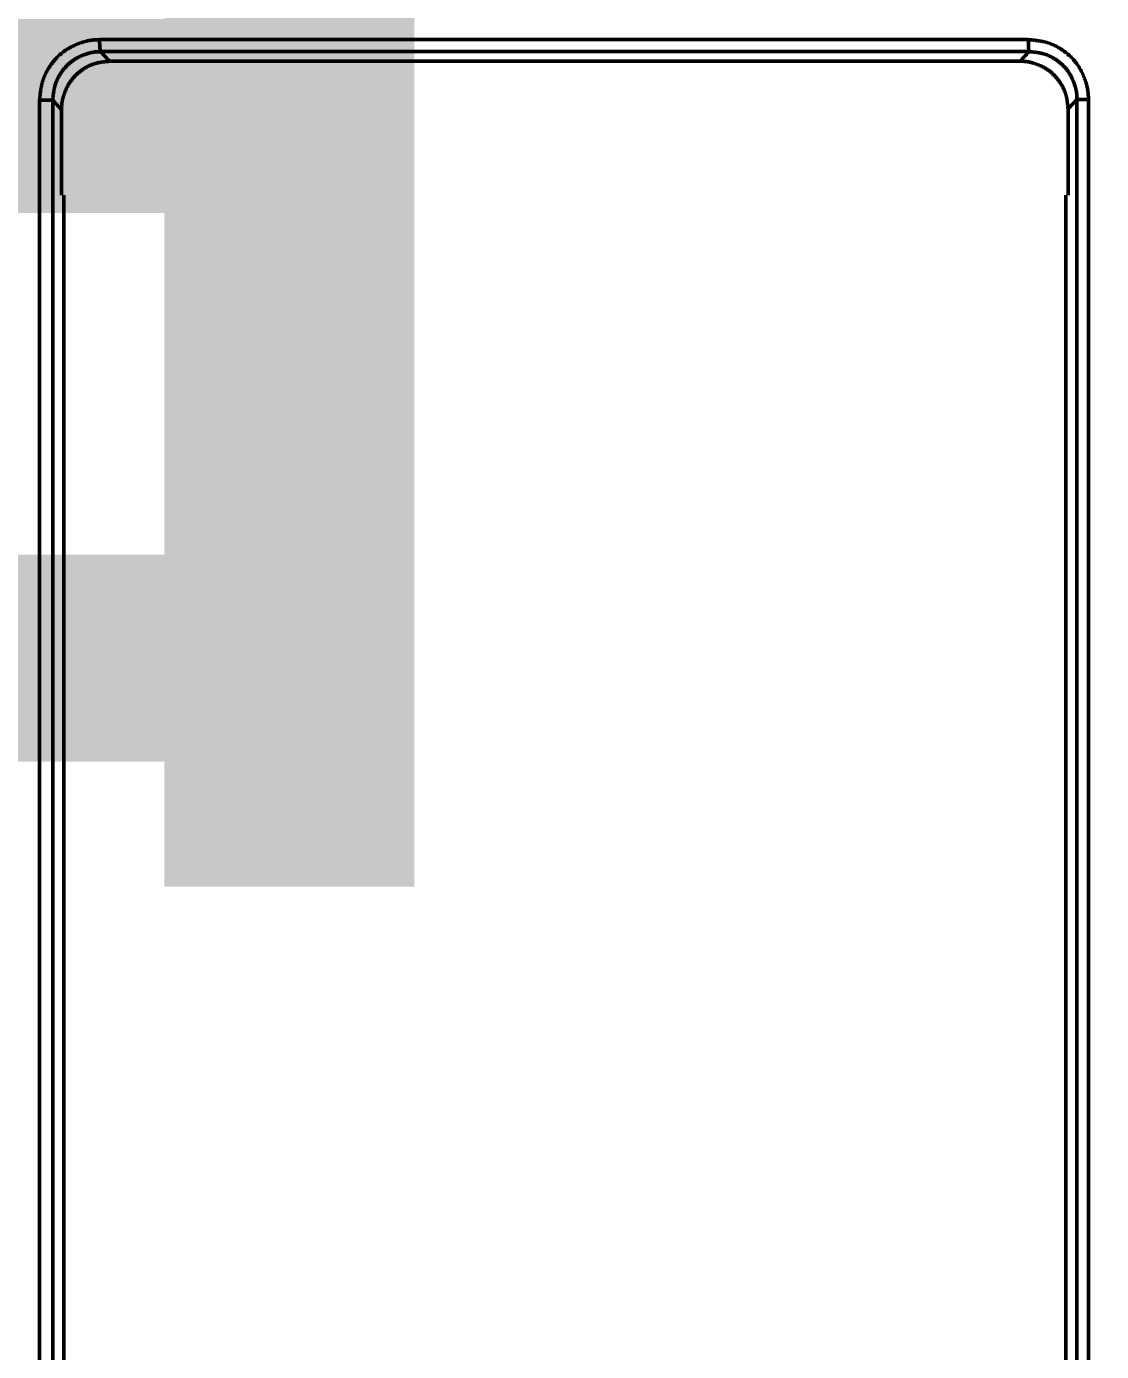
# Model space of a CAD drawing. Header units: millimetres. Extents: x -6033 to 120673, y -4970 to 90533.
# Drawn here: x 87133.4 to 87178, y 68453.7 to 68508.7 of the extents above; entities that cross this region are included whole.
import ezdxf
from ezdxf.enums import TextEntityAlignment as Align

# ---------------------------------------------------------------- set-up
doc = ezdxf.new("R2010")
doc.units = ezdxf.units.MM
doc.linetypes.add('I-PLAN$0$ACAD_ISO02W100', pattern=[15, 12, -3])
doc.linetypes.add('I-PLAN$0$DASH', pattern=[0.35, 0.25, -0.1])
doc.layers.get('DefPoints').update_dxf_attribs({"color": 250})
for name, color, linetype, lineweight in [('_ACM-A-ANNO-DIMS-c', 2, 'Continuous', 18), ('I-AR$0$I-SCOPE', 252, 'Continuous', 35), ('I-PLAN$0$_ACM-A-WALL-HACH', 251, 'Continuous', 9)]:
    doc.layers.add(name, color=color, linetype=linetype, lineweight=lineweight)
for name, color, linetype in [('I-CEILING$0$I-RCP-AIR', 64, 'Continuous'), ('I-CEILING$0$RC-Hatch【天花填充】', 251, 'Continuous'), ('I-FLOOR$0$I-FC-HATCH', 8, 'Continuous'), ('I-PLAN$0$I-PL-FURN', 1, 'I-PLAN$0$DASH'), ('地坪', 7, 'Continuous'), ('天花', 7, 'Continuous')]:
    doc.layers.add(name, color=color, linetype=linetype)
doc.styles.add('_ACM-G-NOTES', font='arial.ttf')
doc.styles.add('I-CEILING$0$黑体', font='simhei.ttf', dxfattribs={"height": 600})
doc.styles.add('I-PLAN$0$Arial', font='ARIALUNI.ttf')
doc.dimstyles.new('_ACM-DIM-A_50', dxfattribs={"dimscale": 50, "dimtxt": 2.5, "dimasz": 1, "dimexe": 1.5, "dimexo": 1, "dimgap": 1, "dimtad": 1, "dimdec": 0, "dimrnd": 5, "dimzin": 1, "dimdsep": 46, "dimtxsty": '_ACM-G-NOTES', "dimblk": 'ARCHTICK', "dimcen": 2.5, "dimclrd": 256, "dimclre": 256, "dimclrt": 256, "dimadec": 3, "dimazin": 0, "dimtfac": 1, "dimtdec": 0, "dimtix": 1, "dimtmove": 0, "dimatfit": 3, "dimldrblk": 'DOTSMALL', "dimfxl": 5, "dimfxlon": 1, "dimlwd": 18, "dimlwe": 18, "dimarcsym": 0})

# ---------------------------------------------------------------- blocks, each defined once
blk = doc.blocks.new('I-AR')
at = {"layer": 'I-AR$0$I-SCOPE'}
h = blk.add_hatch(dxfattribs=at)
h.set_pattern_fill('ANSI31', color=256, scale=200)
h.paths.add_polyline_path([(63300, 72640), (66630, 72640), (66630, 70889.383), (90600, 70890), (90600, 66390), (96650, 66390), (96650, 24876.398), (18340, 24876.398), (18340, 66390), (48090, 66390), (48090, 72640), (51400, 72640), (51400, 72649.887), (52869.5, 72649.887), (52869.5, 72640), (55240, 72640), (55240, 72790), (59460, 72790), (59460, 72640), (61830.5, 72640), (61830.5, 72649.887), (63300, 72649.887)], flags=16)
h.paths.add_polyline_path([(7330, 0), (7330, -1770), (11180, -1770), (11180, 0), (18450, 0), (18450, 2900), (27550, 2900), (27550, 18090), (37037.331, 18090), (37037.331, 17350), (96200, 17350), (96200, 18120), (114640, 18120), (114640, 84500), (0, 84500), (0, 0)])
blk = doc.blocks.new('I-PLAN')
at = {"layer": 'I-PLAN$0$_ACM-A-WALL-HACH'}
h = blk.add_hatch(dxfattribs=at)
h.set_pattern_fill('ANSI31', color=256, scale=10, angle=45)
h.paths.add_polyline_path([(88260, 70790), (88260, 70890), (88030, 70890), (88030, 70790), (88230, 70790)], flags=17)
h.paths.add_polyline_path([(79671.546, 69390), (78155, 69390), (78155, 68990), (77955, 68990), (77955, 69590), (79671.546, 69590)], flags=17)
h.paths.add_polyline_path([(80271.546, 69390), (80271.546, 69590), (80780, 69590), (80780, 68990), (80580, 68990), (80580, 69390)], flags=17)
h.paths.add_polyline_path([(74580, 69590), (73930, 69590), (73930, 69390), (74580, 69390)])
h.paths.add_polyline_path([(68780, 69590), (69430, 69590), (69430, 69390), (68780, 69390)])
h.paths.add_polyline_path([(87280, 66490), (87480, 66490), (87480, 66390), (87280, 66390)])
h.paths.add_polyline_path([(82180, 68990), (82180, 69390), (84230, 69390), (84230, 66490), (84430, 66490), (84430, 69390), (85280, 69390), (85280, 69590), (81980, 69590), (81980, 68990)])
h.paths.add_polyline_path([(87480, 67390), (87480, 69390), (88280, 69390), (88280, 69590), (88080, 69590), (86480, 69590), (86480, 69390), (87280, 69390), (87280, 67390)], flags=17)
h.paths.add_polyline_path([(72130, 68170), (72130, 66490), (72330, 66490), (72330, 67870), (73130, 67870), (73130, 68070), (72330, 68070), (72330, 68170)])
h.paths.add_polyline_path([(71230, 68170), (71230, 66390), (71030, 66390), (71030, 67870), (70230, 67870), (70230, 68070), (71030, 68070), (71030, 68170)])
h.paths.add_polyline_path([(72130, 69070), (72330, 69070), (72330, 69390), (73030, 69390), (73030, 69590), (72130, 69590)])
h.paths.add_polyline_path([(71230, 69070), (71030, 69070), (71030, 69390), (70330, 69390), (70330, 69590), (71230, 69590)])
h.paths.add_polyline_path([(67800, 69490), (67830, 69490), (67830, 69590), (67800, 69590)], flags=17)
h.paths.add_polyline_path([(76755, 69590), (75180, 69590), (75180, 69390), (75330, 69390), (75330, 66390), (75530, 66390), (75530, 69390), (76555, 69390), (76555, 68990), (76755, 68990)])
h.paths.add_polyline_path([(68180, 69590), (68180, 69390), (68030, 69390), (68030, 66520), (67780, 66520), (67780, 66390), (67400, 66390), (67400, 66720), (67830, 66720), (67830, 69590)])
edge = h.paths.add_edge_path()
edge.add_line((89860, 70890), (88860, 70890))
edge.add_line((75530, 66520), (84230, 66520))
edge.add_line((75530, 66720), (84230, 66720))
at = {"layer": 'I-PLAN$0$I-PL-FURN', "linetype": 'I-PLAN$0$ACAD_ISO02W100', "insert": (86615.717, 68582.994), "char_height": 100, "width": 151170.16662, "attachment_point": 1, "style": 'I-PLAN$0$Arial'}
blk.add_mtext('{\\fArial Unicode MS|b0|i0|c134|p34;六门冰箱}', dxfattribs=at)
blk = doc.blocks.new('I-CEILING$0$RPK-22-40FSNQS')
at = {"color": 0, "lineweight": 50}
for p, q in [((-51.974514, -103.0375), (-51.974514, -102.561482)), ((-51.974514, -102.561482), (51.97703, -102.561482)), ((-51.974514, -103.0375), (-51.814802, -103.185444)), ((51.97703, -103.0375), (-51.974514, -103.0375)), ((-51.814802, -103.185444), (-51.57546, -103.407168)), ((-48.000016, -103.407168), (-51.57546, -103.407168)), ((51.516554, -103.49814), (-48.000016, -103.49814)), ((-53.94546, -105.038232), (-53.955712, -105.028728)), ((-53.558328, -105.396776), (-53.94546, -105.038232)), ((-53.955594, -143.565602), (-53.60792, -143.244804)), ((-53.60792, -143.244804), (-53.556928, -143.19777)), ((-51.546164, -145.189216), (-51.787028, -145.411514)), ((-51.546164, -145.189216), (-48.000016, -145.189216)), ((51.49073, -145.09814), (-48.000016, -145.09814)), ((-51.787028, -145.411514), (-51.939616, -145.552362)), ((-51.939616, -146.09945), (-51.939616, -145.552362)), ((-51.939616, -145.552362), (51.944962, -145.552362)), ((51.944962, -146.09945), (-51.939616, -146.09945))]:
    blk.add_line(p, q, dxfattribs=at)
for points in [[(-54.453322, -105.049936), (-54.450638, -105.021776), (-54.44794, -104.99362), (-54.445218, -104.96547), (-54.442454, -104.93733), (-54.439636, -104.909204), (-54.436752, -104.881094), (-54.433788, -104.853006), (-54.430732, -104.82494), (-54.427568, -104.796902), (-54.424284, -104.768894), (-54.420866, -104.74092), (-54.417302, -104.712982), (-54.413578, -104.685086), (-54.409682, -104.657234), (-54.405598, -104.62943), (-54.401314, -104.601676), (-54.396816, -104.573974), (-54.392092, -104.546332), (-54.387128, -104.51875), (-54.38191, -104.491234), (-54.376426, -104.463784), (-54.370662, -104.436406), (-54.364604, -104.409102), (-54.35824, -104.381876), (-54.351554, -104.35473), (-54.344536, -104.32767), (-54.337172, -104.300698), (-54.329446, -104.273816), (-54.321348, -104.24703), (-54.312864, -104.220342), (-54.303982, -104.193756), (-54.294708, -104.167274), (-54.285046, -104.140902), (-54.275008, -104.114642), (-54.264598, -104.0885), (-54.253822, -104.062478), (-54.242692, -104.036582), (-54.23121, -104.010812), (-54.219386, -103.985176), (-54.207226, -103.959676), (-54.194736, -103.934314), (-54.181926, -103.909098), (-54.168802, -103.884028), (-54.155372, -103.859108), (-54.141642, -103.834346), (-54.127618, -103.809742), (-54.11331, -103.7853), (-54.098722, -103.761024), (-54.083864, -103.73692), (-54.068742, -103.71299), (-54.053362, -103.689238), (-54.037732, -103.665668), (-54.021862, -103.642284), (-54.005754, -103.619088), (-53.98942, -103.596088), (-53.972864, -103.573284), (-53.956094, -103.550682), (-53.939116, -103.528284), (-53.92194, -103.506094), (-53.904572, -103.484118), (-53.887016, -103.462358), (-53.86927, -103.440816), (-53.851332, -103.419492), (-53.833198, -103.39839), (-53.814862, -103.377508), (-53.796322, -103.356852), (-53.777572, -103.336418), (-53.75861, -103.316212), (-53.739432, -103.296232), (-53.720032, -103.276482), (-53.700408, -103.256962), (-53.680558, -103.237672), (-53.660474, -103.218616), (-53.640154, -103.199796), (-53.619594, -103.18121), (-53.59879, -103.162862), (-53.577738, -103.144752), (-53.556436, -103.12688), (-53.534876, -103.109252), (-53.513058, -103.091866), (-53.490976, -103.074724), (-53.468626, -103.057826), (-53.446006, -103.041176), (-53.42311, -103.024774), (-53.399934, -103.008622), (-53.376476, -102.99272), (-53.352732, -102.97707), (-53.328696, -102.961674), (-53.304366, -102.946534), (-53.279736, -102.93165), (-53.25481, -102.917024), (-53.229604, -102.90266), (-53.204146, -102.888558), (-53.178462, -102.874726), (-53.152574, -102.861164), (-53.126508, -102.847878), (-53.100288, -102.83487), (-53.07394, -102.822142), (-53.047488, -102.809698), (-53.02096, -102.797544), (-52.994376, -102.78568), (-52.967764, -102.774112), (-52.941148, -102.762842), (-52.914554, -102.751872), (-52.888006, -102.741208), (-52.861528, -102.730852), (-52.835148, -102.720808), (-52.808886, -102.711078), (-52.782772, -102.701668), (-52.756826, -102.692578), (-52.731078, -102.683814), (-52.705548, -102.675378), (-52.680264, -102.667274), (-52.655252, -102.659504), (-52.630532, -102.652074), (-52.606134, -102.644986), (-52.58208, -102.638242), (-52.558396, -102.631848), (-52.535106, -102.625804), (-52.512236, -102.620118), (-52.49026, -102.614892), (-52.468694, -102.609998), (-52.447526, -102.605426), (-52.426744, -102.601164), (-52.40633, -102.5972), (-52.38627, -102.593524), (-52.366554, -102.590122), (-52.347164, -102.586984), (-52.328086, -102.584098), (-52.309306, -102.581454), (-52.29081, -102.579038), (-52.272586, -102.57684), (-52.254616, -102.57485), (-52.23689, -102.573054), (-52.21939, -102.571442), (-52.202102, -102.57), (-52.185014, -102.568722), (-52.168112, -102.56759), (-52.15138, -102.566598), (-52.134804, -102.56573), (-52.11837, -102.564978), (-52.102064, -102.56433), (-52.08587, -102.563774), (-52.069778, -102.563296), (-52.05377, -102.562888), (-52.037834, -102.562538), (-52.021954, -102.562234), (-52.006116, -102.561964), (-51.990308, -102.561716), (-51.974514, -102.561482)], [(-51.974514, -103.0375), (-51.98717, -103.037658), (-51.999838, -103.037826), (-52.012528, -103.038012), (-52.025252, -103.038226), (-52.038024, -103.038476), (-52.05085, -103.038772), (-52.063746, -103.039124), (-52.076724, -103.03954), (-52.08979, -103.040028), (-52.10296, -103.0406), (-52.116246, -103.041264), (-52.129656, -103.04203), (-52.143202, -103.042906), (-52.156898, -103.043902), (-52.170754, -103.045026), (-52.18478, -103.046288), (-52.19899, -103.047696), (-52.213394, -103.049262), (-52.228004, -103.050992), (-52.24283, -103.052898), (-52.257884, -103.054988), (-52.27318, -103.05727), (-52.288726, -103.059756), (-52.304534, -103.062452), (-52.320618, -103.06537), (-52.336986, -103.068516), (-52.353652, -103.071902), (-52.370626, -103.075536), (-52.38792, -103.079428), (-52.405544, -103.083586), (-52.423862, -103.088108), (-52.442516, -103.092914), (-52.461484, -103.098), (-52.48075, -103.103366), (-52.500292, -103.10901), (-52.52009, -103.114926), (-52.540124, -103.121112), (-52.560376, -103.127566), (-52.580822, -103.134288), (-52.601446, -103.14127), (-52.622226, -103.148514), (-52.643142, -103.156016), (-52.664174, -103.163772), (-52.685302, -103.171782), (-52.706508, -103.18004), (-52.727768, -103.188546), (-52.749066, -103.197294), (-52.77038, -103.206286), (-52.791692, -103.215516), (-52.812978, -103.224984), (-52.834222, -103.234684), (-52.855402, -103.244616), (-52.876498, -103.254776), (-52.897492, -103.265162), (-52.918362, -103.275772), (-52.939088, -103.2866), (-52.95965, -103.297648), (-52.98003, -103.30891), (-53.000206, -103.320386), (-53.020158, -103.33207), (-53.03987, -103.343962), (-53.059344, -103.356062), (-53.07858, -103.368366), (-53.09758, -103.380874), (-53.116352, -103.393584), (-53.134894, -103.406496), (-53.153214, -103.419608), (-53.17131, -103.432922), (-53.18919, -103.446432), (-53.206854, -103.46014), (-53.224306, -103.474044), (-53.241548, -103.488144), (-53.258586, -103.502436), (-53.27542, -103.516922), (-53.292056, -103.5316), (-53.308494, -103.546468), (-53.32474, -103.561526), (-53.340796, -103.576772), (-53.356666, -103.592206), (-53.37235, -103.607826), (-53.387856, -103.62363), (-53.403184, -103.639618), (-53.418336, -103.65579), (-53.433318, -103.672142), (-53.448132, -103.688676), (-53.462782, -103.705388), (-53.47727, -103.72228), (-53.491598, -103.739348), (-53.505772, -103.756592), (-53.519794, -103.774012), (-53.533664, -103.791604), (-53.54738, -103.809368), (-53.560936, -103.8273), (-53.574324, -103.845396), (-53.587542, -103.863654), (-53.60058, -103.88207), (-53.613436, -103.900642), (-53.626102, -103.919366), (-53.638572, -103.93824), (-53.650842, -103.957262), (-53.662906, -103.976424), (-53.674758, -103.995728), (-53.686392, -104.01517), (-53.6978, -104.034746), (-53.708982, -104.054452), (-53.719926, -104.074286), (-53.730632, -104.094246), (-53.74109, -104.114326), (-53.751294, -104.134526), (-53.761242, -104.154842), (-53.770926, -104.17527), (-53.78034, -104.19581), (-53.78948, -104.216454), (-53.798338, -104.237202), (-53.806908, -104.25805), (-53.815188, -104.278996), (-53.823168, -104.300036), (-53.830846, -104.321168), (-53.838212, -104.342388), (-53.845264, -104.363692), (-53.851998, -104.38508), (-53.858422, -104.406546), (-53.864546, -104.42809), (-53.87038, -104.449706), (-53.875936, -104.471394), (-53.881226, -104.493152), (-53.886256, -104.514974), (-53.891042, -104.53686), (-53.895592, -104.558806), (-53.899918, -104.580808), (-53.90403, -104.602866), (-53.907938, -104.624976), (-53.911652, -104.647136), (-53.915186, -104.669342), (-53.918548, -104.691592), (-53.92175, -104.713882), (-53.924802, -104.73621), (-53.927714, -104.758576), (-53.9305, -104.780972), (-53.933166, -104.8034), (-53.935726, -104.825856), (-53.938188, -104.848334), (-53.940566, -104.870836), (-53.94287, -104.893356), (-53.945108, -104.915894), (-53.947292, -104.938444), (-53.949436, -104.961006), (-53.951546, -104.983576), (-53.953634, -105.00615), (-53.955712, -105.028728)], [(-51.57546, -103.407168), (-51.59776, -103.409302), (-51.620056, -103.411444), (-51.642348, -103.413608), (-51.66463, -103.415804), (-51.686904, -103.418042), (-51.709162, -103.420334), (-51.731404, -103.422686), (-51.753628, -103.425114), (-51.775828, -103.427626), (-51.798006, -103.430232), (-51.820156, -103.432942), (-51.842276, -103.43577), (-51.864364, -103.438722), (-51.886416, -103.441812), (-51.90843, -103.44505), (-51.930404, -103.448444), (-51.952334, -103.452008), (-51.974218, -103.45575), (-51.996054, -103.45968), (-52.017838, -103.463812), (-52.039566, -103.468152), (-52.06124, -103.472714), (-52.082852, -103.477508), (-52.104402, -103.482542), (-52.125888, -103.48783), (-52.147306, -103.49338), (-52.168652, -103.499204), (-52.189926, -103.505312), (-52.211124, -103.511714), (-52.232244, -103.51842), (-52.253282, -103.52544), (-52.274236, -103.53277), (-52.295102, -103.540404), (-52.315878, -103.548336), (-52.336562, -103.556562), (-52.35715, -103.565074), (-52.37764, -103.57387), (-52.398026, -103.58294), (-52.41831, -103.592282), (-52.438486, -103.60189), (-52.458552, -103.611756), (-52.478504, -103.621876), (-52.498342, -103.632244), (-52.51806, -103.642856), (-52.537656, -103.653704), (-52.557128, -103.664784), (-52.576472, -103.676088), (-52.595686, -103.687614), (-52.614768, -103.699354), (-52.633714, -103.711304), (-52.65252, -103.723458), (-52.671186, -103.735808), (-52.689706, -103.74835), (-52.708078, -103.76108), (-52.7263, -103.773992), (-52.74437, -103.787078), (-52.762284, -103.800334), (-52.780038, -103.813754), (-52.79763, -103.827332), (-52.815058, -103.841064), (-52.832318, -103.854946), (-52.84941, -103.868976), (-52.866334, -103.883162), (-52.883084, -103.897504), (-52.899664, -103.912008), (-52.916072, -103.926674), (-52.932304, -103.941508), (-52.948362, -103.95651), (-52.964246, -103.971686), (-52.97995, -103.987038), (-52.995478, -104.00257), (-53.010826, -104.018286), (-53.025994, -104.034186), (-53.040982, -104.050274), (-53.055786, -104.066556), (-53.070408, -104.083034), (-53.084846, -104.09971), (-53.099098, -104.116586), (-53.113164, -104.13367), (-53.127042, -104.15096), (-53.140732, -104.168462), (-53.154234, -104.18618), (-53.167544, -104.204114), (-53.180664, -104.22227), (-53.19359, -104.24065), (-53.206322, -104.259258), (-53.218862, -104.278096), (-53.231204, -104.297168), (-53.24335, -104.316476), (-53.255298, -104.336026), (-53.267048, -104.355814), (-53.278594, -104.375826), (-53.289938, -104.396044), (-53.301072, -104.416448), (-53.311996, -104.437016), (-53.322708, -104.457732), (-53.333202, -104.478576), (-53.343476, -104.499528), (-53.353528, -104.52057), (-53.363354, -104.54168), (-53.372954, -104.562842), (-53.38232, -104.584034), (-53.391452, -104.605238), (-53.400348, -104.626436), (-53.409002, -104.647606), (-53.417414, -104.668728), (-53.42558, -104.689788), (-53.433498, -104.710762), (-53.441162, -104.73163), (-53.448572, -104.752378), (-53.455724, -104.772982), (-53.462614, -104.793424), (-53.46924, -104.813684), (-53.4756, -104.833744), (-53.481692, -104.853584), (-53.487508, -104.873186), (-53.49305, -104.89253), (-53.498314, -104.911594), (-53.503296, -104.930362), (-53.507992, -104.948814), (-53.512404, -104.966936), (-53.516538, -104.984734), (-53.520402, -105.002218), (-53.524008, -105.0194), (-53.527366, -105.03629), (-53.530482, -105.052902), (-53.53337, -105.069246), (-53.536036, -105.085332), (-53.538492, -105.101172), (-53.540746, -105.116776), (-53.54281, -105.132158), (-53.54469, -105.147326), (-53.546398, -105.162294), (-53.547944, -105.177072), (-53.549336, -105.19167), (-53.550584, -105.2061), (-53.551698, -105.220374), (-53.552686, -105.234502), (-53.55356, -105.248498), (-53.55433, -105.262368), (-53.555002, -105.276128), (-53.555588, -105.289786), (-53.5561, -105.303356), (-53.556542, -105.316848), (-53.556928, -105.330272), (-53.557266, -105.34364), (-53.557564, -105.356962), (-53.557834, -105.370252), (-53.558086, -105.38352), (-53.558328, -105.396776)], [(-54.453322, -105.049936), (-54.444118, -105.049912), (-54.44105, -105.049906), (-54.437984, -105.049898), (-54.434918, -105.049888), (-54.431852, -105.04988), (-54.428788, -105.049872), (-54.425724, -105.049862), (-54.422662, -105.049854), (-54.4196, -105.049844), (-54.41654, -105.049834), (-54.413482, -105.049822), (-54.410424, -105.049812), (-54.407368, -105.0498), (-54.404314, -105.049788), (-54.401262, -105.049776), (-54.398212, -105.049762), (-54.395164, -105.049748), (-54.392118, -105.049734), (-54.389074, -105.049718), (-54.386032, -105.049702), (-54.382992, -105.049684), (-54.379956, -105.049666), (-54.376922, -105.049648), (-54.373892, -105.049628), (-54.370864, -105.049608), (-54.36784, -105.049586), (-54.364818, -105.049564), (-54.361798, -105.04954), (-54.358784, -105.049514), (-54.355772, -105.049488), (-54.352764, -105.049462), (-54.34976, -105.049434), (-54.34676, -105.049404), (-54.343764, -105.049374), (-54.340772, -105.049342), (-54.337784, -105.04931), (-54.334802, -105.049276), (-54.331822, -105.049242), (-54.328848, -105.049206), (-54.325878, -105.04917), (-54.322912, -105.049132), (-54.319952, -105.049094), (-54.316998, -105.049054), (-54.314048, -105.049014), (-54.311104, -105.048974), (-54.308164, -105.048932), (-54.30523, -105.048888), (-54.302302, -105.048844), (-54.299378, -105.0488), (-54.296462, -105.048754), (-54.29355, -105.048708), (-54.290644, -105.04866), (-54.287746, -105.048612), (-54.284852, -105.048564), (-54.281966, -105.048514), (-54.279086, -105.048464), (-54.276212, -105.048412), (-54.273346, -105.04836), (-54.270486, -105.048308), (-54.267632, -105.048254), (-54.264786, -105.0482), (-54.261946, -105.048144), (-54.259114, -105.048088), (-54.25629, -105.048032), (-54.253474, -105.047974), (-54.250664, -105.047916), (-54.247862, -105.047858), (-54.245068, -105.047798), (-54.242282, -105.047738), (-54.239504, -105.047676), (-54.236734, -105.047614), (-54.233972, -105.047552), (-54.231218, -105.047488), (-54.228472, -105.047424), (-54.225736, -105.047358), (-54.223008, -105.047292), (-54.220288, -105.047226), (-54.217576, -105.047158), (-54.214874, -105.04709), (-54.212182, -105.047022), (-54.209498, -105.046952), (-54.206822, -105.046882), (-54.204158, -105.04681), (-54.2015, -105.046738), (-54.198854, -105.046664), (-54.196218, -105.046592), (-54.19359, -105.046516), (-54.190972, -105.046442), (-54.188364, -105.046366), (-54.185766, -105.046288), (-54.183178, -105.046212), (-54.180602, -105.046132), (-54.178034, -105.046054), (-54.175478, -105.045974), (-54.172932, -105.045894), (-54.170396, -105.045812), (-54.167872, -105.04573), (-54.165358, -105.045648), (-54.162856, -105.045564), (-54.160362, -105.04548), (-54.157882, -105.045394), (-54.155412, -105.045308), (-54.152954, -105.045222), (-54.150506, -105.045134), (-54.14807, -105.045048), (-54.145646, -105.044958), (-54.143232, -105.04487), (-54.140832, -105.04478), (-54.138442, -105.044688), (-54.136064, -105.044598), (-54.133698, -105.044506), (-54.131344, -105.044414), (-54.129002, -105.04432), (-54.126674, -105.044226), (-54.124356, -105.044132), (-54.122052, -105.044038), (-54.11976, -105.043942), (-54.11748, -105.043846), (-54.115212, -105.043748), (-54.112958, -105.04365), (-54.110716, -105.043552), (-54.108488, -105.043454), (-54.106274, -105.043354), (-54.10407, -105.043254), (-54.101882, -105.043154), (-54.099706, -105.043052), (-54.097544, -105.042952), (-54.095394, -105.042848), (-54.09326, -105.042746), (-54.091138, -105.042642), (-54.089028, -105.042538), (-54.086934, -105.042432), (-54.084854, -105.042326), (-54.082786, -105.04222), (-54.080732, -105.042112), (-54.078694, -105.042006), (-54.076668, -105.041896), (-54.074658, -105.041788), (-54.072662, -105.041678), (-54.070678, -105.041568), (-54.06871, -105.041456), (-54.066756, -105.041344), (-54.064818, -105.041232), (-54.062892, -105.04112), (-54.060982, -105.041006), (-54.059088, -105.040892), (-54.057208, -105.040776), (-54.055342, -105.04066), (-54.05349, -105.040544), (-54.051656, -105.040426), (-54.049836, -105.040308), (-54.04803, -105.04019), (-54.04624, -105.04007), (-54.044466, -105.039952), (-54.042706, -105.03983), (-54.040964, -105.03971), (-54.039236, -105.03959), (-54.037524, -105.039468), (-54.035828, -105.039346), (-54.034146, -105.039224), (-54.032482, -105.0391), (-54.030832, -105.038978), (-54.0292, -105.038854), (-54.027584, -105.038732), (-54.025982, -105.038608), (-54.024398, -105.038484), (-54.02283, -105.03836), (-54.021278, -105.038236), (-54.019744, -105.038112), (-54.018224, -105.037988), (-54.016722, -105.037862), (-54.015236, -105.037738), (-54.013766, -105.037614), (-54.012314, -105.03749), (-54.01088, -105.037366), (-54.00946, -105.037242), (-54.008058, -105.037118), (-54.006674, -105.036994), (-54.005306, -105.03687), (-54.003956, -105.036748), (-54.002624, -105.036624), (-54.001308, -105.0365), (-54.000008, -105.036378), (-53.998728, -105.036254), (-53.997462, -105.03613), (-53.996216, -105.036004), (-53.994986, -105.03588), (-53.993772, -105.035754), (-53.992576, -105.035628), (-53.991398, -105.0355), (-53.990236, -105.035372), (-53.989092, -105.035244), (-53.987964, -105.035112), (-53.986852, -105.034982), (-53.98576, -105.03485), (-53.984682, -105.034716), (-53.983624, -105.03458), (-53.98258, -105.034444), (-53.981554, -105.034304), (-53.980546, -105.034164), (-53.979554, -105.034022), (-53.97858, -105.033878), (-53.977622, -105.033732), (-53.976682, -105.033586), (-53.975758, -105.033434), (-53.97485, -105.033282), (-53.97396, -105.033128), (-53.973088, -105.032972), (-53.972406, -105.032844), (-53.971736, -105.032716), (-53.971076, -105.032588), (-53.970426, -105.032456), (-53.969784, -105.032324), (-53.969152, -105.032192), (-53.968528, -105.032056), (-53.967912, -105.03192), (-53.967304, -105.031784), (-53.966704, -105.031644), (-53.96611, -105.031506), (-53.965524, -105.031366), (-53.964944, -105.031224), (-53.96437, -105.031082), (-53.9638, -105.030938), (-53.963238, -105.030794), (-53.96268, -105.03065), (-53.962126, -105.030506), (-53.961576, -105.03036), (-53.961032, -105.030212), (-53.96049, -105.030066), (-53.95995, -105.029918), (-53.959414, -105.02977), (-53.958882, -105.029622), (-53.95835, -105.029474), (-53.95782, -105.029324), (-53.957292, -105.029176), (-53.956766, -105.029026), (-53.956238, -105.028878), (-53.955712, -105.028728)], [(-54.453172, -143.608542), (-54.453174, -143.18789), (-54.453176, -142.767224), (-54.453178, -142.34653), (-54.45318, -141.925792), (-54.453182, -141.504998), (-54.453184, -141.084132), (-54.453186, -140.66318), (-54.453188, -140.242128), (-54.45319, -139.820962), (-54.453192, -139.399666), (-54.453194, -138.978228), (-54.453196, -138.556634), (-54.453198, -138.134866), (-54.4532, -137.712914), (-54.453202, -137.290762), (-54.453204, -136.868396), (-54.453206, -136.4458), (-54.453208, -136.022962), (-54.45321, -135.599866), (-54.453212, -135.1765), (-54.453214, -134.752848), (-54.453216, -134.328894), (-54.453218, -133.904628), (-54.45322, -133.480032), (-54.453222, -133.055092), (-54.453224, -132.629798), (-54.453226, -132.20413), (-54.453228, -131.778076), (-54.45323, -131.351624), (-54.453232, -130.924756), (-54.453234, -130.497466), (-54.453236, -130.069762), (-54.453238, -129.641664), (-54.45324, -129.21319), (-54.453244, -128.784354), (-54.453246, -128.355172), (-54.453248, -127.925666), (-54.45325, -127.495848), (-54.453252, -127.065738), (-54.453254, -126.63535), (-54.453256, -126.204704), (-54.453258, -125.773816), (-54.45326, -125.342702), (-54.453262, -124.91138), (-54.453264, -124.479864), (-54.453266, -124.048176), (-54.453268, -123.61633), (-54.45327, -123.184342), (-54.453272, -122.752232), (-54.453274, -122.320014), (-54.453276, -121.887706), (-54.453278, -121.455324), (-54.45328, -121.022888), (-54.453282, -120.590412), (-54.453284, -120.157914), (-54.453286, -119.72541), (-54.453288, -119.292918), (-54.453288, -118.860454), (-54.45329, -118.428038), (-54.453292, -117.995682), (-54.453294, -117.563402), (-54.453294, -117.1312), (-54.453296, -116.699072), (-54.453298, -116.267016), (-54.453298, -115.835028), (-54.4533, -115.403104), (-54.453302, -114.971246), (-54.453302, -114.539448), (-54.453304, -114.107708), (-54.453304, -113.676024), (-54.453306, -113.244394), (-54.453306, -112.812812), (-54.453308, -112.38128), (-54.453308, -111.949792), (-54.45331, -111.518346), (-54.45331, -111.086938), (-54.453312, -110.65557), (-54.453312, -110.224234), (-54.453314, -109.792932), (-54.453314, -108.93041), (-54.453316, -108.499186), (-54.453316, -108.067984), (-54.453318, -107.6368), (-54.453318, -106.774476), (-54.45332, -106.343332), (-54.45332, -105.912196), (-54.453322, -105.481064), (-54.453322, -105.049936)], [(-53.955712, -105.028728), (-53.955712, -105.459614), (-53.95571, -105.890502), (-53.95571, -106.321394), (-53.955708, -106.752296), (-53.955708, -107.183208), (-53.955706, -107.614132), (-53.955704, -108.045074), (-53.955704, -108.476032), (-53.955702, -108.907012), (-53.955702, -109.338016), (-53.9557, -109.769048), (-53.9557, -110.200108), (-53.955698, -110.631198), (-53.955698, -111.062324), (-53.955696, -111.493488), (-53.955696, -111.92469), (-53.955694, -112.355936), (-53.955694, -112.787226), (-53.955692, -113.218562), (-53.955692, -113.64995), (-53.95569, -114.081392), (-53.95569, -114.512888), (-53.955688, -114.944442), (-53.955688, -115.807736), (-53.955686, -116.23948), (-53.955686, -116.671294), (-53.955684, -117.10318), (-53.955684, -117.53514), (-53.955682, -117.967176), (-53.955682, -118.399288), (-53.95568, -118.831462), (-53.95568, -119.69593), (-53.955678, -120.12819), (-53.955678, -120.560444), (-53.955676, -120.992678), (-53.955676, -121.857008), (-53.955674, -122.289072), (-53.955674, -122.721046), (-53.955672, -123.152914), (-53.955672, -123.584658), (-53.95567, -124.01626), (-53.95567, -124.447706), (-53.955668, -124.878976), (-53.955668, -125.740926), (-53.955666, -126.171572), (-53.955666, -126.601976), (-53.955664, -127.03212), (-53.955662, -127.461988), (-53.955662, -127.891562), (-53.95566, -128.320828), (-53.95566, -128.749766), (-53.955658, -129.17836), (-53.955656, -129.606594), (-53.955656, -130.03445), (-53.955654, -130.461912), (-53.955652, -130.888962), (-53.955652, -131.31559), (-53.95565, -131.741802), (-53.955648, -132.167616), (-53.955646, -132.593042), (-53.955644, -133.018098), (-53.955644, -133.442798), (-53.955642, -133.867154), (-53.95564, -134.291182), (-53.955638, -134.714896), (-53.955636, -135.13831), (-53.955634, -135.561438), (-53.955632, -135.984294), (-53.95563, -136.406894), (-53.955628, -136.829252), (-53.955626, -137.25138), (-53.955624, -137.673294), (-53.955622, -138.095008), (-53.95562, -138.516538), (-53.955618, -138.937894), (-53.955616, -139.359094), (-53.955614, -139.780152), (-53.955612, -140.201082), (-53.955608, -140.621896), (-53.955606, -141.042612), (-53.955604, -141.46324), (-53.955602, -141.883798), (-53.9556, -142.3043), (-53.955598, -142.724758), (-53.955596, -143.145188), (-53.955594, -143.565602)], [(-53.556928, -143.19777), (-53.556944, -142.855702), (-53.55696, -142.513544), (-53.556978, -142.171198), (-53.556994, -141.828572), (-53.55701, -141.485574), (-53.557028, -141.142112), (-53.557044, -140.798088), (-53.55706, -140.453414), (-53.557078, -140.107992), (-53.557094, -139.761734), (-53.55711, -139.414542), (-53.557128, -139.066326), (-53.557144, -138.716992), (-53.557162, -138.366446), (-53.557178, -138.014596), (-53.557194, -137.661348), (-53.557212, -137.306608), (-53.557228, -136.950284), (-53.557246, -136.592284), (-53.557262, -136.232512), (-53.55728, -135.870878), (-53.557296, -135.507286), (-53.557314, -135.141644), (-53.55733, -134.773858), (-53.557348, -134.403836), (-53.557364, -134.031484), (-53.557382, -133.65671), (-53.5574, -133.279418), (-53.557416, -132.899518), (-53.557434, -132.516916), (-53.557452, -132.131538), (-53.55747, -131.743382), (-53.557486, -131.35247), (-53.557504, -130.958822), (-53.557522, -130.562458), (-53.55754, -130.163396), (-53.557556, -129.761658), (-53.557574, -129.357262), (-53.557592, -128.950226), (-53.55761, -128.540574), (-53.557626, -128.128322), (-53.557644, -127.71349), (-53.557662, -127.2961), (-53.55768, -126.876172), (-53.557696, -126.453722), (-53.557714, -126.028772), (-53.55773, -125.601342), (-53.557748, -125.17145), (-53.557764, -124.739118), (-53.557782, -124.304364), (-53.557798, -123.867208), (-53.557814, -123.42767), (-53.55783, -122.98577), (-53.557848, -122.541528), (-53.557864, -122.094962), (-53.55788, -121.646092), (-53.557894, -121.19494), (-53.55791, -120.741522), (-53.557926, -120.28586), (-53.55794, -119.827974), (-53.557956, -119.367894), (-53.55797, -118.90568), (-53.557984, -118.44141), (-53.558, -117.975154), (-53.558014, -117.506988), (-53.558028, -117.036984), (-53.558042, -116.565218), (-53.558054, -116.09176), (-53.558068, -115.616684), (-53.558082, -115.140068), (-53.558094, -114.66198), (-53.558108, -114.182496), (-53.55812, -113.701688), (-53.558134, -113.219632), (-53.558146, -112.736398), (-53.55816, -112.252064), (-53.558172, -111.7667), (-53.558184, -111.280382), (-53.558196, -110.79318), (-53.558208, -110.30517), (-53.55822, -109.816426), (-53.558232, -109.32702), (-53.558244, -108.837026), (-53.558256, -108.346516), (-53.558268, -107.855566), (-53.55828, -107.36425), (-53.558292, -106.872638), (-53.558304, -106.380806), (-53.558316, -105.888828), (-53.558328, -105.396776)], [(-53.556928, -143.19777), (-53.55475, -143.220078), (-53.552564, -143.242384), (-53.550356, -143.264684), (-53.548116, -143.286974), (-53.545834, -143.309254), (-53.5435, -143.331522), (-53.541102, -143.35377), (-53.538632, -143.376), (-53.536076, -143.398208), (-53.533426, -143.42039), (-53.530672, -143.442546), (-53.527802, -143.46467), (-53.524804, -143.48676), (-53.521672, -143.508814), (-53.518392, -143.530828), (-53.514954, -143.552802), (-53.511348, -143.57473), (-53.507564, -143.596612), (-53.50359, -143.618442), (-53.499416, -143.64022), (-53.495034, -143.661942), (-53.49043, -143.683604), (-53.485594, -143.705206), (-53.480518, -143.726744), (-53.475188, -143.748216), (-53.469596, -143.769616), (-53.463732, -143.790944), (-53.457584, -143.812198), (-53.451142, -143.833372), (-53.444394, -143.854468), (-53.437334, -143.875478), (-53.429964, -143.896402), (-53.42229, -143.917236), (-53.414318, -143.93798), (-53.406052, -143.958632), (-53.397498, -143.979184), (-53.388662, -143.99964), (-53.379548, -144.019994), (-53.370162, -144.040244), (-53.360512, -144.060386), (-53.3506, -144.08042), (-53.340434, -144.100344), (-53.330016, -144.120154), (-53.319356, -144.139846), (-53.308456, -144.15942), (-53.297324, -144.178872), (-53.285964, -144.1982), (-53.27438, -144.217402), (-53.26258, -144.236476), (-53.250568, -144.255418), (-53.238352, -144.274226), (-53.225934, -144.292896), (-53.21332, -144.311428), (-53.200518, -144.32982), (-53.18753, -144.348066), (-53.174366, -144.366166), (-53.161026, -144.384118), (-53.14752, -144.401918), (-53.133852, -144.419564), (-53.120026, -144.437052), (-53.106046, -144.454382), (-53.091914, -144.471552), (-53.077622, -144.48856), (-53.063168, -144.505404), (-53.04855, -144.522084), (-53.033762, -144.5386), (-53.018804, -144.554946), (-53.00367, -144.571124), (-52.988358, -144.587134), (-52.972862, -144.60297), (-52.957182, -144.618636), (-52.941314, -144.634126), (-52.925252, -144.649442), (-52.908994, -144.66458), (-52.892538, -144.67954), (-52.87588, -144.694322), (-52.859016, -144.708922), (-52.841942, -144.72334), (-52.824656, -144.737576), (-52.807152, -144.751626), (-52.78943, -144.76549), (-52.771486, -144.779166), (-52.753314, -144.792654), (-52.734914, -144.805952), (-52.71628, -144.819058), (-52.69741, -144.831972), (-52.6783, -144.84469), (-52.658946, -144.857214), (-52.639346, -144.86954), (-52.619496, -144.88167), (-52.599396, -144.893598), (-52.579062, -144.905324), (-52.558516, -144.916842), (-52.537776, -144.928154), (-52.516864, -144.939252), (-52.495798, -144.950134), (-52.4746, -144.960798), (-52.45329, -144.971242), (-52.431886, -144.98146), (-52.41041, -144.99145), (-52.388884, -145.001208), (-52.367324, -145.010734), (-52.345752, -145.02002), (-52.324188, -145.029068), (-52.302652, -145.03787), (-52.281166, -145.046428), (-52.259748, -145.054734), (-52.238418, -145.062788), (-52.217198, -145.070586), (-52.196106, -145.078124), (-52.175164, -145.0854), (-52.154392, -145.09241), (-52.133808, -145.099152), (-52.113434, -145.105622), (-52.09329, -145.111818), (-52.073394, -145.117734), (-52.05377, -145.12337), (-52.034436, -145.12872), (-52.01541, -145.133784), (-51.996716, -145.138558), (-51.978368, -145.14304), (-51.960356, -145.147236), (-51.942674, -145.15116), (-51.925306, -145.154818), (-51.908242, -145.158224), (-51.891468, -145.161382), (-51.874976, -145.164306), (-51.858754, -145.167006), (-51.842788, -145.169488), (-51.827066, -145.171766), (-51.811578, -145.173848), (-51.796312, -145.175744), (-51.781258, -145.177464), (-51.7664, -145.179016), (-51.75173, -145.180414), (-51.737236, -145.181662), (-51.722904, -145.182774), (-51.708726, -145.18376), (-51.694686, -145.184628), (-51.680776, -145.185388), (-51.666982, -145.18605), (-51.653292, -145.186622), (-51.639696, -145.187118), (-51.626184, -145.187546), (-51.61274, -145.187914), (-51.599354, -145.188232), (-51.586016, -145.188512), (-51.572714, -145.188764), (-51.559434, -145.188994), (-51.546164, -145.189216)], [(-54.453172, -143.608542), (-54.447036, -143.60851), (-54.443968, -143.608496), (-54.4409, -143.60848), (-54.437834, -143.608462), (-54.434768, -143.608446), (-54.431702, -143.608428), (-54.428638, -143.608412), (-54.425574, -143.608392), (-54.42251, -143.608374), (-54.419448, -143.608354), (-54.416388, -143.608334), (-54.41333, -143.608312), (-54.410272, -143.60829), (-54.407216, -143.608266), (-54.404162, -143.608242), (-54.40111, -143.608216), (-54.39806, -143.608188), (-54.395012, -143.60816), (-54.391966, -143.60813), (-54.388922, -143.6081), (-54.38588, -143.608066), (-54.382842, -143.608032), (-54.379806, -143.607996), (-54.376772, -143.607958), (-54.373742, -143.607918), (-54.370714, -143.607876), (-54.36769, -143.607832), (-54.364668, -143.607786), (-54.36165, -143.607738), (-54.358636, -143.607686), (-54.355624, -143.607634), (-54.352618, -143.60758), (-54.349614, -143.607522), (-54.346614, -143.607464), (-54.343618, -143.607402), (-54.340628, -143.607338), (-54.33764, -143.607272), (-54.334658, -143.607206), (-54.33168, -143.607136), (-54.328706, -143.607064), (-54.325738, -143.60699), (-54.322774, -143.606914), (-54.319814, -143.606838), (-54.31686, -143.606758), (-54.313912, -143.606676), (-54.310968, -143.606594), (-54.30803, -143.606508), (-54.305098, -143.606422), (-54.30217, -143.606332), (-54.299248, -143.606242), (-54.296332, -143.60615), (-54.293422, -143.606056), (-54.290518, -143.60596), (-54.28762, -143.605862), (-54.284728, -143.605764), (-54.281844, -143.605662), (-54.278964, -143.60556), (-54.276092, -143.605456), (-54.273226, -143.605352), (-54.270368, -143.605244), (-54.267516, -143.605136), (-54.26467, -143.605026), (-54.261832, -143.604914), (-54.259002, -143.6048), (-54.256178, -143.604686), (-54.253362, -143.60457), (-54.250554, -143.604452), (-54.247754, -143.604332), (-54.244962, -143.604212), (-54.242176, -143.60409), (-54.239398, -143.603964), (-54.23663, -143.60384), (-54.23387, -143.603712), (-54.231116, -143.603584), (-54.228372, -143.603452), (-54.225636, -143.603322), (-54.222908, -143.603188), (-54.22019, -143.603052), (-54.21748, -143.602916), (-54.214778, -143.602778), (-54.212086, -143.602638), (-54.209404, -143.602496), (-54.20673, -143.602354), (-54.204064, -143.60221), (-54.20141, -143.602064), (-54.198764, -143.601916), (-54.196126, -143.601766), (-54.1935, -143.601616), (-54.190882, -143.601464), (-54.188276, -143.60131), (-54.185678, -143.601154), (-54.18309, -143.600998), (-54.180514, -143.60084), (-54.177948, -143.60068), (-54.17539, -143.600518), (-54.172846, -143.600354), (-54.17031, -143.60019), (-54.167786, -143.600024), (-54.165272, -143.599856), (-54.162768, -143.599688), (-54.160276, -143.599516), (-54.157796, -143.599344), (-54.155326, -143.599172), (-54.152866, -143.598996), (-54.15042, -143.59882), (-54.147984, -143.598642), (-54.145558, -143.598464), (-54.143146, -143.598284), (-54.140744, -143.598102), (-54.138354, -143.597918), (-54.135976, -143.597734), (-54.13361, -143.597548), (-54.131256, -143.59736), (-54.128914, -143.597172), (-54.126586, -143.596982), (-54.124268, -143.59679), (-54.121962, -143.596598), (-54.11967, -143.596404), (-54.11739, -143.59621), (-54.115122, -143.596014), (-54.112868, -143.595816), (-54.110626, -143.595616), (-54.108398, -143.595416), (-54.106182, -143.595216), (-54.10398, -143.595012), (-54.10179, -143.594808), (-54.099614, -143.594604), (-54.097452, -143.594396), (-54.095302, -143.59419), (-54.093166, -143.59398), (-54.091044, -143.59377), (-54.088936, -143.593558), (-54.086842, -143.593346), (-54.08476, -143.59313), (-54.082694, -143.592916), (-54.08064, -143.592698), (-54.0786, -143.59248), (-54.076576, -143.59226), (-54.074564, -143.59204), (-54.072568, -143.591818), (-54.070586, -143.591594), (-54.068618, -143.59137), (-54.066664, -143.591144), (-54.064726, -143.590916), (-54.062802, -143.590688), (-54.060892, -143.590458), (-54.058998, -143.590228), (-54.057118, -143.589994), (-54.055252, -143.589762), (-54.053402, -143.589526), (-54.051568, -143.58929), (-54.049748, -143.589052), (-54.047944, -143.588814), (-54.046154, -143.588574), (-54.04438, -143.588332), (-54.042622, -143.58809), (-54.04088, -143.587846), (-54.039152, -143.587602), (-54.03744, -143.587358), (-54.035744, -143.587112), (-54.034064, -143.586866), (-54.0324, -143.586618), (-54.03075, -143.58637), (-54.029118, -143.586122), (-54.0275, -143.585872), (-54.0259, -143.585622), (-54.024314, -143.585372), (-54.022744, -143.58512), (-54.021192, -143.584868), (-54.019654, -143.584616), (-54.018134, -143.584364), (-54.016628, -143.584112), (-54.01514, -143.58386), (-54.013668, -143.583606), (-54.012212, -143.583354), (-54.010774, -143.5831), (-54.00935, -143.582846), (-54.007944, -143.582594), (-54.006556, -143.58234), (-54.005182, -143.582086), (-54.003826, -143.581834), (-54.002486, -143.58158), (-54.001164, -143.581326), (-53.99986, -143.581072), (-53.998572, -143.580816), (-53.9973, -143.580562), (-53.996046, -143.580304), (-53.99481, -143.580048), (-53.993592, -143.579788), (-53.99239, -143.57953), (-53.991206, -143.579268), (-53.99004, -143.579006), (-53.98889, -143.578742), (-53.98776, -143.578476), (-53.986646, -143.578208), (-53.985552, -143.577938), (-53.984474, -143.577666), (-53.983414, -143.577392), (-53.982372, -143.577116), (-53.98135, -143.576838), (-53.980344, -143.576556), (-53.979358, -143.576272), (-53.97839, -143.575984), (-53.97744, -143.575694), (-53.976508, -143.575402), (-53.975594, -143.575104), (-53.9747, -143.574806), (-53.973824, -143.574502), (-53.972968, -143.574194), (-53.972262, -143.573934), (-53.971568, -143.57367), (-53.970888, -143.573404), (-53.970218, -143.573136), (-53.969562, -143.572864), (-53.968916, -143.572592), (-53.96828, -143.572316), (-53.967654, -143.572038), (-53.96704, -143.57176), (-53.966434, -143.571478), (-53.965836, -143.571196), (-53.965248, -143.570912), (-53.964668, -143.570626), (-53.964094, -143.570338), (-53.96353, -143.570048), (-53.96297, -143.569758), (-53.962418, -143.569466), (-53.96187, -143.569174), (-53.961328, -143.56888), (-53.960792, -143.568584), (-53.96026, -143.56829), (-53.95973, -143.567992), (-53.959206, -143.567696), (-53.958684, -143.567398), (-53.958166, -143.5671), (-53.957648, -143.5668), (-53.957132, -143.566502), (-53.956618, -143.566202), (-53.956106, -143.565902), (-53.955594, -143.565602)], [(-51.939616, -146.09945), (-51.96797, -146.096722), (-51.996324, -146.093978), (-52.024668, -146.09121), (-52.053004, -146.088402), (-52.081324, -146.08554), (-52.109628, -146.082612), (-52.13791, -146.079606), (-52.166168, -146.076504), (-52.194398, -146.073298), (-52.222596, -146.069972), (-52.25076, -146.066514), (-52.278884, -146.06291), (-52.306968, -146.059146), (-52.335004, -146.05521), (-52.362994, -146.051088), (-52.39093, -146.046768), (-52.41881, -146.042236), (-52.44663, -146.037476), (-52.474386, -146.03248), (-52.502078, -146.02723), (-52.529698, -146.021716), (-52.557246, -146.015922), (-52.584716, -146.009838), (-52.612106, -146.003448), (-52.639412, -145.996738), (-52.66663, -145.989698), (-52.693756, -145.982314), (-52.72079, -145.97457), (-52.747724, -145.966456), (-52.774556, -145.957956), (-52.801284, -145.949062), (-52.827904, -145.939776), (-52.854412, -145.930108), (-52.880804, -145.920062), (-52.907078, -145.909644), (-52.93323, -145.898864), (-52.959256, -145.887728), (-52.985154, -145.876242), (-53.01092, -145.864412), (-53.036548, -145.852248), (-53.06204, -145.839754), (-53.087386, -145.826938), (-53.112588, -145.813808), (-53.137642, -145.80037), (-53.162542, -145.78663), (-53.187284, -145.772596), (-53.211868, -145.758274), (-53.23629, -145.74367), (-53.260544, -145.728794), (-53.284628, -145.713652), (-53.30854, -145.69825), (-53.332274, -145.682594), (-53.35583, -145.666692), (-53.3792, -145.650552), (-53.402384, -145.63418), (-53.425378, -145.617582), (-53.448178, -145.600764), (-53.470782, -145.583736), (-53.493184, -145.566504), (-53.515384, -145.549074), (-53.537374, -145.53145), (-53.559156, -145.513634), (-53.580728, -145.495618), (-53.602086, -145.477398), (-53.62323, -145.458972), (-53.644158, -145.440336), (-53.664868, -145.421486), (-53.685358, -145.402416), (-53.705624, -145.383124), (-53.725668, -145.363606), (-53.745486, -145.343858), (-53.765078, -145.323874), (-53.78444, -145.303652), (-53.80357, -145.283188), (-53.822468, -145.262478), (-53.841132, -145.241518), (-53.859558, -145.220302), (-53.877748, -145.198828), (-53.895696, -145.177092), (-53.913404, -145.15509), (-53.930866, -145.132818), (-53.948084, -145.110272), (-53.965054, -145.087448), (-53.981776, -145.064342), (-53.998246, -145.040948), (-54.014464, -145.017266), (-54.030426, -144.993288), (-54.046132, -144.969014), (-54.061582, -144.944436), (-54.07677, -144.919554), (-54.091696, -144.894366), (-54.106356, -144.868894), (-54.120748, -144.843162), (-54.134866, -144.817196), (-54.14871, -144.791024), (-54.162272, -144.764668), (-54.175552, -144.738154), (-54.188546, -144.71151), (-54.201248, -144.684758), (-54.213656, -144.657926), (-54.225766, -144.631038), (-54.237576, -144.60412), (-54.24908, -144.577196), (-54.260276, -144.550294), (-54.271158, -144.523438), (-54.281726, -144.496654), (-54.291976, -144.469968), (-54.301902, -144.443404), (-54.3115, -144.416988), (-54.32077, -144.390744), (-54.329706, -144.3647), (-54.338304, -144.33888), (-54.346562, -144.31331), (-54.354476, -144.288014), (-54.36204, -144.26302), (-54.369254, -144.238352), (-54.376112, -144.214034), (-54.382612, -144.190094), (-54.38875, -144.166558), (-54.394522, -144.143448), (-54.39973, -144.121626), (-54.404608, -144.10021), (-54.409166, -144.079188), (-54.413416, -144.058542), (-54.41737, -144.03826), (-54.421038, -144.018328), (-54.424432, -143.998732), (-54.427564, -143.979458), (-54.430446, -143.960492), (-54.433088, -143.94182), (-54.4355, -143.923428), (-54.437698, -143.905302), (-54.439688, -143.887428), (-54.441486, -143.86979), (-54.4431, -143.852378), (-54.444544, -143.835176), (-54.445828, -143.818168), (-54.446964, -143.801344), (-54.447962, -143.784688), (-54.448836, -143.768184), (-54.449594, -143.751822), (-54.45025, -143.735584), (-54.450816, -143.719458), (-54.4513, -143.703432), (-54.451718, -143.687488), (-54.452076, -143.671616), (-54.45239, -143.655798), (-54.45267, -143.640022), (-54.452928, -143.624276), (-54.453172, -143.608542)], [(-53.955594, -143.565602), (-53.955396, -143.578178), (-53.955188, -143.590766), (-53.954962, -143.603376), (-53.95471, -143.61602), (-53.95442, -143.628708), (-53.954086, -143.641452), (-53.953694, -143.654262), (-53.95324, -143.667152), (-53.952712, -143.68013), (-53.952102, -143.69321), (-53.9514, -143.7064), (-53.950598, -143.719714), (-53.949686, -143.733162), (-53.948656, -143.746754), (-53.947496, -143.760504), (-53.9462, -143.77442), (-53.944756, -143.788516), (-53.943158, -143.802802), (-53.941394, -143.817288), (-53.939456, -143.831988), (-53.937336, -143.84691), (-53.935024, -143.862068), (-53.93251, -143.87747), (-53.929786, -143.89313), (-53.926842, -143.909058), (-53.923668, -143.925266), (-53.920258, -143.941764), (-53.9166, -143.958562), (-53.912686, -143.975674), (-53.908506, -143.993112), (-53.903874, -144.011574), (-53.89895, -144.03038), (-53.893736, -144.049506), (-53.888232, -144.068932), (-53.882444, -144.08864), (-53.876376, -144.108606), (-53.870026, -144.128814), (-53.863402, -144.14924), (-53.856504, -144.169864), (-53.849334, -144.190668), (-53.841898, -144.211632), (-53.834196, -144.232732), (-53.826234, -144.25395), (-53.818012, -144.275264), (-53.809534, -144.296658), (-53.800804, -144.318106), (-53.791822, -144.339592), (-53.782594, -144.361094), (-53.77312, -144.382592), (-53.763406, -144.404064), (-53.753452, -144.425492), (-53.743264, -144.446854), (-53.732842, -144.468132), (-53.72219, -144.489302), (-53.71131, -144.510348), (-53.700206, -144.531246), (-53.688882, -144.551976), (-53.677338, -144.57252), (-53.665578, -144.592858), (-53.653606, -144.612966), (-53.641424, -144.63283), (-53.629034, -144.65245), (-53.616436, -144.671826), (-53.603632, -144.690966), (-53.590624, -144.709868), (-53.577414, -144.72854), (-53.564002, -144.74698), (-53.550392, -144.765196), (-53.536582, -144.783188), (-53.522576, -144.800962), (-53.508374, -144.818518), (-53.493978, -144.835862), (-53.47939, -144.852996), (-53.46461, -144.869922), (-53.449642, -144.886644), (-53.434484, -144.903166), (-53.41914, -144.919492), (-53.403612, -144.935622), (-53.3879, -144.951562), (-53.372004, -144.967312), (-53.35593, -144.98288), (-53.339674, -144.998266), (-53.323242, -145.013474), (-53.306632, -145.028506), (-53.289848, -145.043366), (-53.27289, -145.058058), (-53.25576, -145.072584), (-53.23846, -145.086948), (-53.22099, -145.101152), (-53.203352, -145.1152), (-53.18555, -145.129094), (-53.167582, -145.14283), (-53.149454, -145.156402), (-53.131168, -145.169804), (-53.112728, -145.183032), (-53.094134, -145.19608), (-53.07539, -145.20894), (-53.056498, -145.22161), (-53.037464, -145.234082), (-53.018286, -145.246352), (-52.99897, -145.258414), (-52.979518, -145.270264), (-52.959932, -145.281892), (-52.940216, -145.293298), (-52.920372, -145.304472), (-52.900402, -145.315412), (-52.88031, -145.32611), (-52.860098, -145.336562), (-52.83977, -145.34676), (-52.819326, -145.356702), (-52.798772, -145.366382), (-52.778108, -145.37579), (-52.75734, -145.384926), (-52.736466, -145.393782), (-52.715494, -145.402354), (-52.694422, -145.410634), (-52.673256, -145.418618), (-52.651998, -145.4263), (-52.630648, -145.433674), (-52.609214, -145.440736), (-52.587694, -145.447484), (-52.566094, -145.453922), (-52.544414, -145.460064), (-52.522658, -145.465918), (-52.50083, -145.471498), (-52.478932, -145.476812), (-52.456966, -145.481872), (-52.434936, -145.486686), (-52.412844, -145.491268), (-52.390692, -145.495628), (-52.368486, -145.499774), (-52.346224, -145.50372), (-52.323914, -145.507474), (-52.301554, -145.511048), (-52.27915, -145.514452), (-52.256704, -145.517698), (-52.23422, -145.520794), (-52.211698, -145.523752), (-52.189142, -145.526584), (-52.166556, -145.529298), (-52.143942, -145.531908), (-52.121302, -145.53442), (-52.09864, -145.536848), (-52.07596, -145.539202), (-52.05326, -145.541492), (-52.030548, -145.54373), (-52.007824, -145.545924), (-51.985092, -145.548088), (-51.962356, -145.55023), (-51.939616, -145.552362)]]:
    blk.add_lwpolyline(points, dxfattribs=at)
blk = doc.blocks.new('I-CEILING')
at = {"layer": 'I-CEILING$0$RC-Hatch【天花填充】'}
h = blk.add_hatch(dxfattribs=at)
h.set_pattern_fill('_USER', color=256, scale=600, double=1, pattern_type=0)
h.set_pattern_definition([(0, (81980, 70481.47), (0, 600), []), (90, (81980, 70481.47), (-600, 4e-14), [])])
h.paths.add_polyline_path([(84430, 69390), (85280, 69390), (85280, 69590), (81980, 69590), (81980, 69090), (80780, 69090), (80780, 69590), (77955, 69590), (77955, 69090), (76755, 69090), (76755, 69590), (66630, 69590), (66630, 70790), (88030, 70790), (88030, 69590), (86480, 69590), (86480, 69390), (87280, 69390), (87280, 66390), (85430, 66390), (85430, 66490), (84430, 66490)])
at = {"layer": 'I-CEILING$0$I-RCP-AIR', "rotation": 269.9999999882699}
blk.add_blockref('I-CEILING$0$RPK-22-40FSNQS', (87280, 68453.738, 3000), dxfattribs=at)
at = {"layer": 'I-CEILING$0$I-RCP-AIR', "style": 'I-CEILING$0$黑体'}
for tag, p in [('R', (61966.358, 71748.905)), ('R', (61966.358, 66925.235)), ('R', (51736.068, 63924.766)), ('R', (62976.068, 63924.766)), ('S', (56433.591, 63065))]:
    blk.add_attdef(tag, text='', height=100, dxfattribs=at).set_placement(p, align=Align.MIDDLE_CENTER)
blk = doc.blocks.new('I-FLOOR')
at = {"layer": 'I-FLOOR$0$I-FC-HATCH'}
h = blk.add_hatch(dxfattribs=at)
h.set_pattern_fill('_USER', color=256, scale=600, double=1, pattern_type=0)
h.set_pattern_definition([(0, (85280, 69590), (0, 600), []), (90, (85280, 69590), (-600, 4e-14), [])])
h.paths.add_polyline_path([(84430, 69390), (85280, 69390), (85280, 69590), (81980, 69590), (81980, 69090), (80780, 69090), (80780, 69590), (77955, 69590), (77955, 69090), (76755, 69090), (76755, 69590), (66630, 69590), (66630, 70790), (88030, 70790), (88030, 69590), (86480, 69590), (86480, 69390), (87280, 69390), (87280, 66390), (85430, 66390), (85430, 66490), (84430, 66490)])
blk = doc.blocks.new('_ArchTick')
at = {"color": 0, "linetype": 'ByBlock', "const_width": 0.15}
blk.add_lwpolyline([(-0.5, -0.5), (0.5, 0.5)], dxfattribs=at)
blk = doc.blocks.new('*D236')
at = {"layer": '_ACM-A-ANNO-DIMS-c', "lineweight": 18, "transparency": 16777216}
for p, q in [((86747.261, 69390), (86422.261, 69390)), ((86497.261, 67926.5), (86497.261, 69390)), ((86747.261, 67926.5), (86422.261, 67926.5))]:
    blk.add_line(p, q, dxfattribs=at)
at = {"layer": 'DefPoints', "color": 0, "transparency": 16777216}
for p in [(86497.261, 69390), (87342.05, 69390), (87342.05, 67926.5)]:
    blk.add_point(p, dxfattribs=at)
at = {"layer": '_ACM-A-ANNO-DIMS-c', "lineweight": 18, "transparency": 16777216, "xscale": 50, "yscale": 50, "zscale": 50}
for p, rotation in [((86497.261, 69390), 90), ((86497.261, 67926.5), 270)]:
    blk.add_blockref('_ArchTick', p, dxfattribs=dict(at, rotation=rotation))
at = {"layer": '_ACM-A-ANNO-DIMS-c', "transparency": 16777216, "insert": (86383.439, 68658.25), "char_height": 125, "attachment_point": 5, "rotation": 90, "style": '_ACM-G-NOTES'}
blk.add_mtext('1465', dxfattribs=at)
blk = doc.blocks.new('_DotSmall')
at = {"color": 0, "linetype": 'ByBlock', "const_width": 0.5}
blk.add_lwpolyline([(-0.0625, 0, 1), (0.0625, 0, 1)], format="xyb", close=True, dxfattribs=at)

msp = doc.modelspace()

# ---------------------------------------------------------------- block references
for name in ['I-AR', 'I-PLAN']:
    msp.add_blockref(name, (0, 0))

# ---------------------------------------------------------------- next in the draw order: block references
at = {"layer": '天花'}
msp.add_blockref('I-CEILING', (0, 0), dxfattribs=at)

# ---------------------------------------------------------------- next in the draw order: block references
at = {"layer": '地坪'}
msp.add_blockref('I-FLOOR', (0, 0), dxfattribs=at)

# ---------------------------------------------------------------- next in the draw order: dimensions: what is measured, and where the dimension line sits
at = {"layer": '_ACM-A-ANNO-DIMS-c'}
dim = msp.add_linear_dim(base=(86497.260511325, 69390), p1=(87342.050366476, 67926.5), p2=(87342.050366476, 69390), angle=90, dimstyle='_ACM-DIM-A_50', override={"dimzin": 8}, dxfattribs=at)
dim.commit()
dim.dimension.update_dxf_attribs({"geometry": '*D236', "text_midpoint": (86383.43888786, 68658.25)})

doc.saveas('drawing.dxf')
